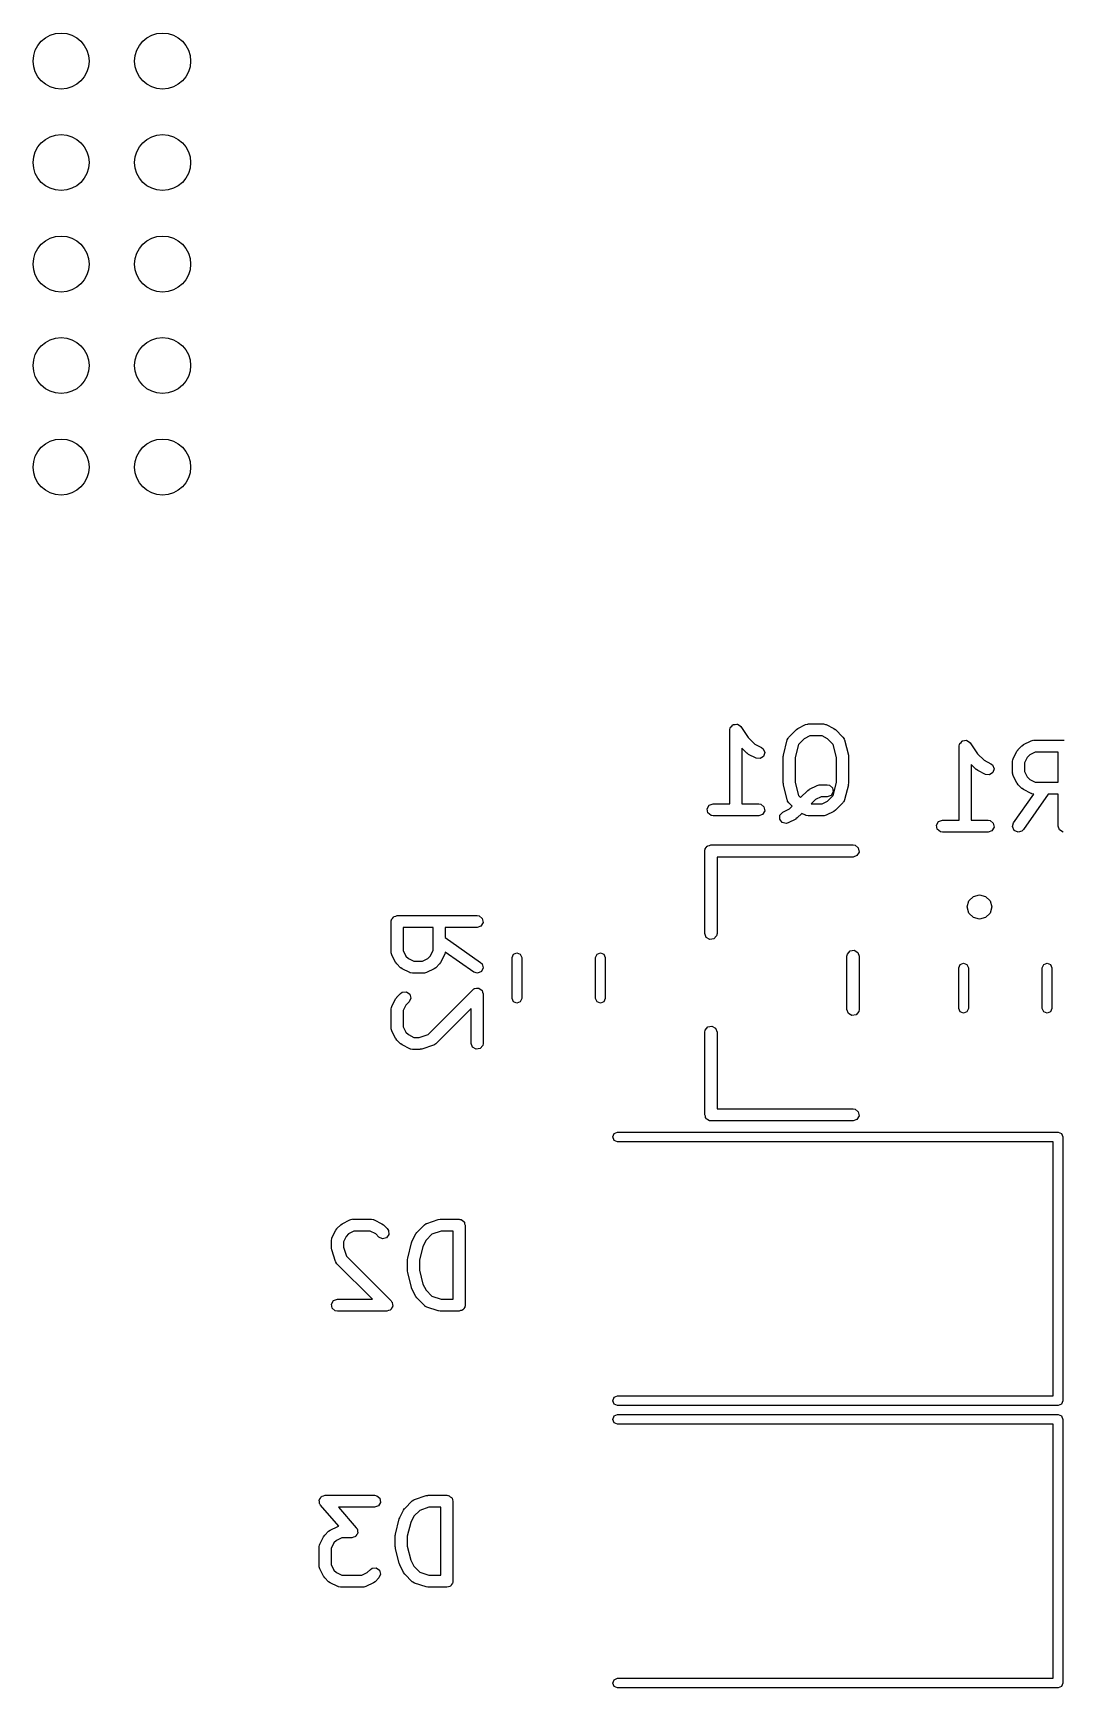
# Model space of a CAD drawing. Extents: x -4.4 to 79.2, y -59.9 to -10.8.
# Drawn here: x 15.78 to 28.66, y -35.98 to -15.27 of the extents above; entities that cross this region are included whole.
import ezdxf

# ---------------------------------------------------------------- set-up
doc = ezdxf.new("R2010")
doc.units = 0
doc.layers.add('BLACK', color=7, linetype='CONTINUOUS')

msp = doc.modelspace()

# ---------------------------------------------------------------- linework, layer by layer
at = {"layer": 'BLACK', "linetype": 'CONTINUOUS'}
for p, q in [((24.49639, -23.991219), (24.500913, -23.965567)), ((24.49639, -24.916219), (24.49639, -23.991219)), ((24.500913, -23.965567), (24.503684, -23.962263)), ((24.503684, -23.962263), (24.504159, -23.957977)), ((24.504159, -23.957977), (24.519897, -23.942942)), ((24.519897, -23.942942), (24.53389, -23.926267)), ((24.53389, -23.926267), (24.538137, -23.925518)), ((24.538137, -23.925518), (24.541256, -23.922539)), ((24.541256, -23.922539), (24.562976, -23.921138)), ((24.562976, -23.921138), (24.584414, -23.917358)), ((24.584414, -23.917358), (24.588149, -23.919514)), ((24.588149, -23.919514), (24.592452, -23.919237)), ((24.592452, -23.919237), (24.609993, -23.932126)), ((24.609993, -23.932126), (24.628843, -23.94301)), ((24.628843, -23.94301), (24.630317, -23.947061)), ((24.630317, -23.947061), (24.633794, -23.949616)), ((24.633794, -23.949616), (24.724912, -24.086294)), ((25.232643, -24.081043), (25.327881, -23.985805)), ((25.327881, -23.985805), (25.346249, -23.972942)), ((25.346249, -23.972942), (25.347373, -23.971756)), ((25.347373, -23.971756), (25.442611, -23.924137)), ((25.442611, -23.924137), (25.467577, -23.916711)), ((25.467577, -23.916711), (25.471938, -23.917752)), ((25.471938, -23.917752), (25.476152, -23.916219)), ((25.476152, -23.916219), (25.666628, -23.916219)), ((25.666628, -23.916219), (25.69228, -23.920742)), ((25.69228, -23.920742), (25.695715, -23.923624)), ((25.695715, -23.923624), (25.700169, -23.924137)), ((25.700169, -23.924137), (25.795407, -23.971756)), ((25.795407, -23.971756), (25.813417, -23.985114)), ((25.813417, -23.985114), (25.814899, -23.985805)), ((25.814899, -23.985805), (25.910137, -24.081043)), ((24.708833, -24.282347), (24.64639, -24.219904)), ((24.64639, -24.219904), (24.64639, -24.916219)), ((24.724912, -24.086294), (24.806293, -24.167675)), ((24.806293, -24.167675), (24.890645, -24.209851)), ((24.890645, -24.209851), (24.911566, -24.225368)), ((24.911566, -24.225368), (24.931969, -24.272439)), ((25.165296, -24.306362), (25.212915, -24.115886)), ((25.212915, -24.115886), (25.223525, -24.092097)), ((25.223525, -24.092097), (25.229515, -24.08775)), ((25.229515, -24.08775), (25.232643, -24.081043)), ((25.353398, -24.172419), (25.313057, -24.333786)), ((25.425341, -24.100477), (25.353398, -24.172419)), ((25.493857, -24.066219), (25.425341, -24.100477)), ((25.648923, -24.066219), (25.493857, -24.066219)), ((25.717439, -24.100477), (25.648923, -24.066219)), ((25.789381, -24.172419), (25.717439, -24.100477)), ((25.829723, -24.333786), (25.789381, -24.172419)), ((25.910137, -24.081043), (25.925078, -24.10238)), ((25.925078, -24.10238), (25.925723, -24.109753)), ((25.925723, -24.109753), (25.929865, -24.115886)), ((25.929865, -24.115886), (25.977484, -24.306362)), ((27.364999, -24.194419), (27.369522, -24.168767)), ((27.364999, -25.119419), (27.364999, -24.194419)), ((27.369522, -24.168767), (27.372293, -24.165463)), ((27.372293, -24.165463), (27.372768, -24.161177)), ((27.372768, -24.161177), (27.388506, -24.146142)), ((27.388506, -24.146142), (27.402499, -24.129467)), ((27.402499, -24.129467), (27.406746, -24.128718)), ((27.406746, -24.128718), (27.409865, -24.125739)), ((27.409865, -24.125739), (27.431585, -24.124338)), ((27.431585, -24.124338), (27.453023, -24.120558)), ((27.453023, -24.120558), (27.456758, -24.122714)), ((27.456758, -24.122714), (27.461061, -24.122437)), ((27.461061, -24.122437), (27.478602, -24.135326)), ((27.478602, -24.135326), (27.497452, -24.14621)), ((27.497452, -24.14621), (27.498926, -24.150261)), ((27.498926, -24.150261), (27.502403, -24.152816)), ((27.502403, -24.152816), (27.593521, -24.289494)), ((28.101252, -24.236624), (28.148871, -24.189005)), ((28.148871, -24.189005), (28.167237, -24.176145)), ((28.167237, -24.176145), (28.168363, -24.174956)), ((28.168363, -24.174956), (28.263601, -24.127337)), ((28.263601, -24.127337), (28.288567, -24.119911)), ((28.288567, -24.119911), (28.292928, -24.120952)), ((28.292928, -24.120952), (28.297142, -24.119419)), ((28.297142, -24.119419), (28.678094, -24.119419)), ((24.710314, -24.283037), (24.708833, -24.282347)), ((24.728325, -24.296396), (24.710314, -24.283037)), ((24.823563, -24.344015), (24.728325, -24.296396)), ((24.874529, -24.34988), (24.823563, -24.344015)), ((24.917342, -24.321614), (24.874529, -24.34988)), ((24.931969, -24.272439), (24.917342, -24.321614)), ((25.163057, -24.324552), (25.165656, -24.30981)), ((25.163057, -24.657885), (25.163057, -24.324552)), ((25.165656, -24.30981), (25.165296, -24.306362)), ((25.313057, -24.333786), (25.313057, -24.648651)), ((25.829723, -24.648651), (25.829723, -24.333786)), ((25.977484, -24.306362), (25.978537, -24.321294)), ((25.978537, -24.321294), (25.979723, -24.324552)), ((25.979723, -24.324552), (25.979723, -24.657885)), ((27.577442, -24.485547), (27.514999, -24.423104)), ((27.514999, -24.423104), (27.514999, -25.119419)), ((27.593521, -24.289494), (27.674902, -24.370875)), ((27.674902, -24.370875), (27.759254, -24.413051)), ((27.759254, -24.413051), (27.780175, -24.428568)), ((27.780175, -24.428568), (27.800578, -24.475639)), ((28.031666, -24.384895), (28.036189, -24.359243)), ((28.031666, -24.527752), (28.031666, -24.384895)), ((28.036189, -24.359243), (28.039071, -24.355807)), ((28.039071, -24.355807), (28.039584, -24.351354)), ((28.039584, -24.351354), (28.087203, -24.256116)), ((28.087203, -24.256116), (28.100561, -24.238105)), ((28.100561, -24.238105), (28.101252, -24.236624)), ((28.215924, -24.334084), (28.181666, -24.4026)), ((28.181666, -24.4026), (28.181666, -24.510047)), ((28.246331, -24.303677), (28.215924, -24.334084)), ((28.314847, -24.269419), (28.246331, -24.303677)), ((28.603094, -24.269419), (28.314847, -24.269419)), ((28.603094, -24.643228), (28.603094, -24.269419)), ((27.578923, -24.486237), (27.577442, -24.485547)), ((27.596934, -24.499596), (27.578923, -24.486237)), ((27.692172, -24.547215), (27.596934, -24.499596)), ((27.743138, -24.55308), (27.692172, -24.547215)), ((27.785951, -24.524814), (27.743138, -24.55308)), ((27.800578, -24.475639), (27.785951, -24.524814)), ((28.033199, -24.531965), (28.031666, -24.527752)), ((28.032158, -24.536326), (28.033199, -24.531965)), ((28.039584, -24.561293), (28.032158, -24.536326)), ((28.087203, -24.656531), (28.039584, -24.561293)), ((28.181666, -24.510047), (28.215924, -24.578563)), ((28.215924, -24.578563), (28.246331, -24.60897)), ((28.246331, -24.60897), (28.314847, -24.643228)), ((25.164242, -24.661142), (25.163057, -24.657885)), ((25.165296, -24.676075), (25.164242, -24.661142)), ((25.212915, -24.866551), (25.165296, -24.676075)), ((25.313057, -24.648651), (25.353398, -24.810017)), ((25.353398, -24.810017), (25.380914, -24.837533)), ((25.380914, -24.837533), (25.470738, -24.747709)), ((25.470738, -24.747709), (25.489104, -24.734849)), ((25.489104, -24.734849), (25.49023, -24.73366)), ((25.49023, -24.73366), (25.585468, -24.686041)), ((25.636714, -24.828123), (25.568198, -24.86238)), ((25.585468, -24.686041), (25.610434, -24.678615)), ((25.610434, -24.678615), (25.614795, -24.679656)), ((25.614795, -24.679656), (25.619009, -24.678123)), ((25.619009, -24.678123), (25.714247, -24.678123)), ((25.714247, -24.828123), (25.636714, -24.828123)), ((25.714247, -24.678123), (25.739899, -24.682646)), ((25.762456, -24.810576), (25.714247, -24.828123)), ((25.717438, -24.881961), (25.789381, -24.810017)), ((25.739899, -24.682646), (25.779199, -24.715623)), ((25.788108, -24.766147), (25.762456, -24.810576)), ((25.779199, -24.715623), (25.788108, -24.766147)), ((25.789381, -24.810017), (25.829723, -24.648651)), ((25.977484, -24.676075), (25.929865, -24.866551)), ((25.979723, -24.657885), (25.977123, -24.672626)), ((25.977123, -24.672626), (25.977484, -24.676075)), ((28.045224, -25.151409), (28.296081, -24.79304)), ((28.088392, -24.657656), (28.087203, -24.656531)), ((28.101252, -24.676023), (28.088392, -24.657656)), ((28.148871, -24.723642), (28.101252, -24.676023)), ((28.150352, -24.724333), (28.148871, -24.723642)), ((28.168363, -24.737691), (28.150352, -24.724333)), ((28.479048, -24.793228), (28.168108, -25.237429)), ((28.263601, -24.78531), (28.168363, -24.737691)), ((28.268054, -24.785822), (28.263601, -24.78531)), ((28.27149, -24.788705), (28.268054, -24.785822)), ((28.296081, -24.79304), (28.27149, -24.788705)), ((28.314847, -24.643228), (28.603094, -24.643228)), ((28.603094, -24.793228), (28.479048, -24.793228)), ((28.603094, -25.194419), (28.603094, -24.793228)), ((24.211815, -24.978195), (24.237467, -24.933766)), ((24.220724, -25.028719), (24.211815, -24.978195)), ((24.260024, -25.061696), (24.220724, -25.028719)), ((24.237467, -24.933766), (24.285676, -24.916219)), ((24.285676, -24.916219), (24.49639, -24.916219)), ((24.64639, -24.916219), (24.857104, -24.916219)), ((24.857104, -24.916219), (24.882756, -24.920742)), ((24.905313, -25.048672), (24.857104, -25.066219)), ((24.882756, -24.920742), (24.922056, -24.953719)), ((24.930965, -25.004243), (24.905313, -25.048672)), ((24.922056, -24.953719), (24.930965, -25.004243)), ((25.121625, -25.056629), (25.156897, -25.019375)), ((25.156897, -25.019375), (25.241249, -24.977199)), ((25.217057, -24.872683), (25.212915, -24.866551)), ((25.217702, -24.880057), (25.217057, -24.872683)), ((25.232643, -24.901394), (25.217702, -24.880057)), ((25.274848, -24.943599), (25.232643, -24.901394)), ((25.241249, -24.977199), (25.274848, -24.943599)), ((25.395723, -25.034857), (25.338709, -25.091871)), ((25.442611, -25.058301), (25.395723, -25.034857)), ((25.568198, -24.86238), (25.51436, -24.916219)), ((25.51436, -24.916219), (25.648923, -24.916219)), ((25.648923, -24.916219), (25.717438, -24.881961)), ((25.795407, -25.010682), (25.700169, -25.058301)), ((25.796532, -25.009492), (25.795407, -25.010682)), ((25.814899, -24.996633), (25.796532, -25.009492)), ((25.910138, -24.901393), (25.814899, -24.996633)), ((25.913265, -24.894685), (25.910138, -24.901393)), ((25.919255, -24.89034), (25.913265, -24.894685)), ((25.929865, -24.866551), (25.919255, -24.89034)), ((24.285676, -25.066219), (24.260024, -25.061696)), ((24.857104, -25.066219), (24.285676, -25.066219)), ((25.11855, -25.10784), (25.121625, -25.056629)), ((25.149114, -25.149045), (25.11855, -25.10784)), ((25.199012, -25.160965), (25.149114, -25.149045)), ((25.223979, -25.153539), (25.199012, -25.160965)), ((25.319217, -25.10592), (25.223979, -25.153539)), ((25.320342, -25.10473), (25.319217, -25.10592)), ((25.338709, -25.091871), (25.320342, -25.10473)), ((25.447064, -25.058813), (25.442611, -25.058301)), ((25.4505, -25.061696), (25.447064, -25.058813)), ((25.476152, -25.066219), (25.4505, -25.061696)), ((25.666628, -25.066219), (25.476152, -25.066219)), ((25.670841, -25.064685), (25.666628, -25.066219)), ((25.675202, -25.065727), (25.670841, -25.064685)), ((25.700169, -25.058301), (25.675202, -25.065727)), ((27.080424, -25.181395), (27.106076, -25.136966)), ((27.089333, -25.231919), (27.080424, -25.181395)), ((27.128633, -25.264896), (27.089333, -25.231919)), ((27.106076, -25.136966), (27.154285, -25.119419)), ((27.154285, -25.119419), (27.364999, -25.119419)), ((27.514999, -25.119419), (27.725713, -25.119419)), ((27.725713, -25.119419), (27.751365, -25.123942)), ((27.773922, -25.251872), (27.725713, -25.269419)), ((27.751365, -25.123942), (27.790665, -25.156919)), ((27.799574, -25.207443), (27.773922, -25.251872)), ((27.790665, -25.156919), (27.799574, -25.207443)), ((28.031953, -25.200966), (28.045224, -25.151409)), ((28.05364, -25.24746), (28.031953, -25.200966)), ((28.10014, -25.269135), (28.05364, -25.24746)), ((28.149693, -25.25585), (28.10014, -25.269135)), ((28.168108, -25.237429), (28.149693, -25.25585)), ((28.620641, -25.242628), (28.603094, -25.194419)), ((28.66507, -25.26828), (28.620641, -25.242628)), ((24.186795, -25.478938), (24.199522, -25.46377)), ((24.199522, -25.46377), (24.20942, -25.446627)), ((24.20942, -25.446627), (24.21588, -25.444275)), ((24.21588, -25.444275), (24.2203, -25.439009)), ((24.2203, -25.439009), (24.239794, -25.435571)), ((24.239794, -25.435571), (24.2584, -25.4288)), ((24.2584, -25.4288), (26.0364, -25.4288)), ((26.0364, -25.4288), (26.062462, -25.433395)), ((26.062462, -25.433395), (26.102391, -25.4669)), ((26.102391, -25.4669), (26.111442, -25.518232)), ((27.154285, -25.269419), (27.128633, -25.264896)), ((27.725713, -25.269419), (27.154285, -25.269419)), ((24.1822, -25.505), (24.183945, -25.495099)), ((24.1822, -26.53926), (24.1822, -25.505)), ((24.183358, -25.491768), (24.185049, -25.488838)), ((24.183945, -25.495099), (24.183358, -25.491768)), ((24.185049, -25.488838), (24.186795, -25.478938)), ((26.0364, -25.5812), (24.3346, -25.5812)), ((24.3346, -25.5812), (24.3346, -26.53926)), ((26.08538, -25.563373), (26.0364, -25.5812)), ((26.111442, -25.518232), (26.08538, -25.563373)), ((27.486317, -26.1298), (27.542099, -26.074018)), ((27.542099, -26.074018), (27.618299, -26.0536)), ((27.618299, -26.0536), (27.694499, -26.074018)), ((27.694499, -26.074018), (27.750281, -26.1298)), ((27.465899, -26.206), (27.486317, -26.1298)), ((27.486317, -26.2822), (27.465899, -26.206)), ((27.542099, -26.337982), (27.486317, -26.2822)), ((27.750281, -26.2822), (27.694499, -26.337982)), ((27.750281, -26.1298), (27.770699, -26.206)), ((27.770699, -26.206), (27.750281, -26.2822)), ((20.258619, -26.389105), (20.260336, -26.379363)), ((20.258619, -26.770057), (20.258619, -26.389105)), ((20.259758, -26.376081), (20.261424, -26.373195)), ((20.260336, -26.379363), (20.259758, -26.376081)), ((20.261424, -26.373195), (20.263142, -26.363453)), ((20.263142, -26.363453), (20.275667, -26.348525)), ((20.275667, -26.348525), (20.28541, -26.331652)), ((20.28541, -26.331652), (20.291768, -26.329337)), ((20.291768, -26.329337), (20.296119, -26.324153)), ((20.296119, -26.324153), (20.31531, -26.320768)), ((20.31531, -26.320768), (20.333619, -26.314105)), ((20.333619, -26.314105), (21.333619, -26.314105)), ((20.782428, -26.464105), (20.408619, -26.464105)), ((20.408619, -26.464105), (20.408619, -26.752352)), ((20.782428, -26.752352), (20.782428, -26.464105)), ((21.333619, -26.464105), (20.932428, -26.464105)), ((20.932428, -26.464105), (20.932428, -26.58815)), ((21.333619, -26.314105), (21.359271, -26.318628)), ((21.381828, -26.446558), (21.333619, -26.464105)), ((21.359271, -26.318628), (21.398571, -26.351605)), ((21.40748, -26.402129), (21.381828, -26.446558)), ((21.398571, -26.351605), (21.40748, -26.402129)), ((27.618299, -26.3584), (27.542099, -26.337982)), ((27.694499, -26.337982), (27.618299, -26.3584)), ((20.932428, -26.58815), (21.376629, -26.899091)), ((24.200027, -26.58824), (24.1822, -26.53926)), ((24.245168, -26.614302), (24.200027, -26.58824)), ((24.2965, -26.605251), (24.245168, -26.614302)), ((24.330005, -26.565322), (24.2965, -26.605251)), ((24.3346, -26.53926), (24.330005, -26.565322)), ((20.260152, -26.77427), (20.258619, -26.770057)), ((20.259111, -26.778631), (20.260152, -26.77427)), ((20.266537, -26.803598), (20.259111, -26.778631)), ((20.314156, -26.898836), (20.266537, -26.803598)), ((20.315345, -26.899961), (20.314156, -26.898836)), ((20.328205, -26.918328), (20.315345, -26.899961)), ((20.375824, -26.965947), (20.328205, -26.918328)), ((20.408619, -26.752352), (20.442877, -26.820868)), ((20.442877, -26.820868), (20.473284, -26.851275)), ((20.473284, -26.851275), (20.5418, -26.885533)), ((20.5418, -26.885533), (20.649247, -26.885533)), ((20.649247, -26.885533), (20.717763, -26.851275)), ((20.717763, -26.851275), (20.74817, -26.820868)), ((20.74817, -26.820868), (20.782428, -26.752352)), ((20.862842, -26.918328), (20.815223, -26.965947)), ((20.863533, -26.916846), (20.862842, -26.918328)), ((20.876891, -26.898836), (20.863533, -26.916846)), ((20.92451, -26.803598), (20.876891, -26.898836)), ((20.925022, -26.799144), (20.92451, -26.803598)), ((20.927905, -26.795709), (20.925022, -26.799144)), ((20.93224, -26.771117), (20.927905, -26.795709)), ((21.29061, -27.021976), (20.93224, -26.771117)), ((21.376629, -26.899091), (21.39505, -26.917507)), ((21.39505, -26.917507), (21.408335, -26.967059)), ((21.7709, -26.840275), (21.788474, -26.797849)), ((21.7709, -27.349723), (21.7709, -26.840275)), ((21.788474, -26.797849), (21.8309, -26.780275)), ((21.8309, -26.780275), (21.873326, -26.797849)), ((21.873326, -26.797849), (21.8909, -26.840275)), ((21.8909, -26.840275), (21.8909, -27.349723)), ((22.8159, -26.840275), (22.833474, -26.797849)), ((22.8159, -27.349723), (22.8159, -26.840275)), ((22.833474, -26.797849), (22.8759, -26.780275)), ((22.8759, -26.780275), (22.918326, -26.797849)), ((22.918326, -26.797849), (22.9359, -26.840275)), ((22.9359, -26.840275), (22.9359, -27.349723)), ((25.9602, -26.822739), (25.964795, -26.796677)), ((25.9602, -27.489261), (25.9602, -26.822739)), ((25.964795, -26.796677), (25.9983, -26.756748)), ((25.9983, -26.756748), (26.049632, -26.747697)), ((26.049632, -26.747697), (26.094773, -26.773759)), ((26.094773, -26.773759), (26.1126, -26.822739)), ((26.1126, -26.822739), (26.1126, -27.489261)), ((27.376474, -26.924849), (27.4189, -26.907275)), ((27.4189, -26.907275), (27.461326, -26.924849)), ((28.421474, -26.924849), (28.4639, -26.907275)), ((28.4639, -26.907275), (28.506326, -26.924849)), ((20.377305, -26.966638), (20.375824, -26.965947)), ((20.395316, -26.979996), (20.377305, -26.966638)), ((20.490554, -27.027615), (20.395316, -26.979996)), ((20.495007, -27.028127), (20.490554, -27.027615)), ((20.498443, -27.03101), (20.495007, -27.028127)), ((20.524095, -27.035533), (20.498443, -27.03101)), ((20.666952, -27.035533), (20.524095, -27.035533)), ((20.671165, -27.033999), (20.666952, -27.035533)), ((20.675526, -27.035041), (20.671165, -27.033999)), ((20.700493, -27.027615), (20.675526, -27.035041)), ((20.795731, -26.979996), (20.700493, -27.027615)), ((20.796856, -26.978806), (20.795731, -26.979996)), ((20.815223, -26.965947), (20.796856, -26.978806)), ((21.340166, -27.035246), (21.29061, -27.021976)), ((21.38666, -27.013559), (21.340166, -27.035246)), ((21.408335, -26.967059), (21.38666, -27.013559)), ((27.3589, -26.967275), (27.376474, -26.924849)), ((27.3589, -27.476723), (27.3589, -26.967275)), ((27.461326, -26.924849), (27.4789, -26.967275)), ((27.4789, -26.967275), (27.4789, -27.476723)), ((28.4039, -26.967275), (28.421474, -26.924849)), ((28.4039, -27.476723), (28.4039, -26.967275)), ((28.506326, -26.924849), (28.5239, -26.967275)), ((28.5239, -26.967275), (28.5239, -27.476723)), ((20.328205, -27.336072), (20.375824, -27.288453)), ((20.375824, -27.288453), (20.397161, -27.273513)), ((20.397161, -27.273513), (20.448268, -27.269042)), ((20.448268, -27.269042), (20.490294, -27.298468)), ((20.490294, -27.298468), (20.503571, -27.348023)), ((20.721676, -27.799742), (21.280586, -27.240834)), ((21.280586, -27.240834), (21.293998, -27.231441)), ((21.293998, -27.231441), (21.296119, -27.228915)), ((21.296119, -27.228915), (21.298108, -27.228564)), ((21.298108, -27.228564), (21.301923, -27.225893)), ((21.301923, -27.225893), (21.324416, -27.223925)), ((21.324416, -27.223925), (21.346643, -27.220006)), ((21.346643, -27.220006), (21.349613, -27.22172)), ((21.349613, -27.22172), (21.353031, -27.221422)), ((21.353031, -27.221422), (21.371526, -27.234372)), ((21.371526, -27.234372), (21.391072, -27.245658)), ((21.391072, -27.245658), (21.392244, -27.24888)), ((21.392244, -27.24888), (21.395056, -27.250849)), ((21.395056, -27.250849), (21.400898, -27.272655)), ((21.400898, -27.272655), (21.408619, -27.293867)), ((21.408619, -27.293867), (21.408619, -27.912914)), ((20.258619, -27.484343), (20.263142, -27.458691)), ((20.258619, -27.722438), (20.258619, -27.484343)), ((20.263142, -27.458691), (20.266024, -27.455255)), ((20.266024, -27.455255), (20.266537, -27.450802)), ((20.266537, -27.450802), (20.314156, -27.355564)), ((20.314156, -27.355564), (20.327514, -27.337553)), ((20.327514, -27.337553), (20.328205, -27.336072)), ((20.442877, -27.433532), (20.408619, -27.502048)), ((20.408619, -27.502048), (20.408619, -27.704733)), ((20.48189, -27.394519), (20.442877, -27.433532)), ((20.503571, -27.348023), (20.48189, -27.394519)), ((21.258619, -27.474932), (20.815223, -27.918328)), ((21.258619, -27.912914), (21.258619, -27.474932)), ((21.788474, -27.392149), (21.7709, -27.349723)), ((21.8309, -27.409723), (21.788474, -27.392149)), ((21.873326, -27.392149), (21.8309, -27.409723)), ((21.8909, -27.349723), (21.873326, -27.392149)), ((22.833474, -27.392149), (22.8159, -27.349723)), ((22.8759, -27.409723), (22.833474, -27.392149)), ((22.918326, -27.392149), (22.8759, -27.409723)), ((22.9359, -27.349723), (22.918326, -27.392149)), ((25.978027, -27.538241), (25.9602, -27.489261)), ((26.023168, -27.564303), (25.978027, -27.538241)), ((26.108005, -27.515323), (26.0745, -27.555252)), ((26.1126, -27.489261), (26.108005, -27.515323)), ((27.376474, -27.519149), (27.3589, -27.476723)), ((27.4189, -27.536723), (27.376474, -27.519149)), ((27.461326, -27.519149), (27.4189, -27.536723)), ((27.4789, -27.476723), (27.461326, -27.519149)), ((28.421474, -27.519149), (28.4039, -27.476723)), ((28.4639, -27.536723), (28.421474, -27.519149)), ((28.506326, -27.519149), (28.4639, -27.536723)), ((28.5239, -27.476723), (28.506326, -27.519149)), ((20.260152, -27.726651), (20.258619, -27.722438)), ((20.259111, -27.731012), (20.260152, -27.726651)), ((20.266537, -27.755979), (20.259111, -27.731012)), ((20.408619, -27.704733), (20.442877, -27.773249)), ((24.1822, -27.77274), (24.186795, -27.746678)), ((24.186795, -27.746678), (24.2203, -27.706749)), ((24.2203, -27.706749), (24.271632, -27.697698)), ((24.271632, -27.697698), (24.316773, -27.72376)), ((24.316773, -27.72376), (24.3346, -27.77274)), ((26.0745, -27.555252), (26.023168, -27.564303)), ((20.314156, -27.851217), (20.266537, -27.755979)), ((20.315345, -27.852342), (20.314156, -27.851217)), ((20.328205, -27.870709), (20.315345, -27.852342)), ((20.375824, -27.918328), (20.328205, -27.870709)), ((20.377305, -27.919019), (20.375824, -27.918328)), ((20.395316, -27.932377), (20.377305, -27.919019)), ((20.490554, -27.979996), (20.395316, -27.932377)), ((20.442877, -27.773249), (20.473284, -27.803656)), ((20.473284, -27.803656), (20.5418, -27.837914)), ((20.5418, -27.837914), (20.607163, -27.837914)), ((20.607163, -27.837914), (20.721676, -27.799742)), ((20.785907, -27.936446), (20.64305, -27.984065)), ((20.789419, -27.933658), (20.785907, -27.936446)), ((20.793886, -27.933268), (20.789419, -27.933658)), ((20.815223, -27.918328), (20.793886, -27.933268)), ((21.276166, -27.961123), (21.258619, -27.912914)), ((21.404096, -27.938566), (21.371119, -27.977866)), ((21.408619, -27.912914), (21.404096, -27.938566)), ((24.1822, -28.807), (24.1822, -27.77274)), ((24.3346, -27.77274), (24.3346, -28.7308)), ((20.495007, -27.980508), (20.490554, -27.979996)), ((20.498443, -27.983391), (20.495007, -27.980508)), ((20.524095, -27.987914), (20.498443, -27.983391)), ((20.619333, -27.987914), (20.524095, -27.987914)), ((20.620871, -27.987353), (20.619333, -27.987914)), ((20.64305, -27.984065), (20.620871, -27.987353)), ((21.320595, -27.986775), (21.276166, -27.961123)), ((21.371119, -27.977866), (21.320595, -27.986775)), ((24.3346, -28.7308), (26.0364, -28.7308)), ((26.0364, -28.7308), (26.062462, -28.735395)), ((26.062462, -28.735395), (26.102391, -28.7689)), ((26.102391, -28.7689), (26.111442, -28.820232)), ((24.188971, -28.825605), (24.1822, -28.807)), ((24.192409, -28.8451), (24.188971, -28.825605)), ((24.197675, -28.849519), (24.192409, -28.8451)), ((24.200027, -28.85598), (24.197675, -28.849519)), ((24.21717, -28.865877), (24.200027, -28.85598)), ((24.232338, -28.878605), (24.21717, -28.865877)), ((24.242238, -28.88035), (24.232338, -28.878605)), ((24.245168, -28.882042), (24.242238, -28.88035)), ((24.248499, -28.881454), (24.245168, -28.882042)), ((24.2584, -28.8832), (24.248499, -28.881454)), ((26.0364, -28.8832), (24.2584, -28.8832)), ((26.08538, -28.865373), (26.0364, -28.8832)), ((26.111442, -28.820232), (26.08538, -28.865373)), ((23.0305, -29.084), (23.048074, -29.041574)), ((23.048074, -29.126426), (23.0305, -29.084)), ((23.048074, -29.041574), (23.0905, -29.024)), ((23.0905, -29.144), (23.048074, -29.126426)), ((23.0905, -29.024), (28.6005, -29.024)), ((28.5405, -29.144), (23.0905, -29.144)), ((28.5405, -32.324), (28.5405, -29.144)), ((28.6005, -29.024), (28.642926, -29.041574)), ((28.642926, -29.041574), (28.6605, -29.084)), ((28.6605, -29.084), (28.6605, -32.384)), ((19.57898, -30.232505), (19.579671, -30.231024)), ((19.579671, -30.231024), (19.62729, -30.183405)), ((19.62729, -30.183405), (19.645656, -30.170545)), ((19.645656, -30.170545), (19.646782, -30.169356)), ((19.646782, -30.169356), (19.74202, -30.121737)), ((19.74202, -30.121737), (19.766986, -30.114311)), ((19.766986, -30.114311), (19.771347, -30.115352)), ((19.771347, -30.115352), (19.775561, -30.113819)), ((19.775561, -30.113819), (20.013656, -30.113819)), ((20.013656, -30.113819), (20.039308, -30.118342)), ((20.039308, -30.118342), (20.042743, -30.121224)), ((20.042743, -30.121224), (20.047197, -30.121737)), ((20.047197, -30.121737), (20.142435, -30.169356)), ((20.142435, -30.169356), (20.160445, -30.182714)), ((20.160445, -30.182714), (20.161927, -30.183405)), ((20.161927, -30.183405), (20.209546, -30.231024)), ((20.209546, -30.231024), (20.224486, -30.252361)), ((20.579671, -30.278643), (20.674909, -30.183405)), ((20.674909, -30.183405), (20.696246, -30.168464)), ((20.696246, -30.168464), (20.700714, -30.168073)), ((20.700714, -30.168073), (20.704225, -30.165287)), ((20.704225, -30.165287), (20.847081, -30.117668)), ((20.847081, -30.117668), (20.869261, -30.114378)), ((20.869261, -30.114378), (20.870799, -30.113819)), ((20.870799, -30.113819), (21.108894, -30.113819)), ((21.108894, -30.113819), (21.118635, -30.115536)), ((21.118635, -30.115536), (21.121918, -30.114958)), ((21.121918, -30.114958), (21.124803, -30.116624)), ((21.124803, -30.116624), (21.134546, -30.118342)), ((21.134546, -30.118342), (21.149473, -30.130867)), ((21.149473, -30.130867), (21.166347, -30.14061)), ((21.166347, -30.14061), (21.168661, -30.146968)), ((21.168661, -30.146968), (21.173846, -30.151319)), ((21.173846, -30.151319), (21.17723, -30.17051)), ((21.17723, -30.17051), (21.183894, -30.188819)), ((21.183894, -30.188819), (21.183894, -31.188819)), ((19.510085, -30.379295), (19.514608, -30.353643)), ((19.510085, -30.474533), (19.510085, -30.379295)), ((19.514608, -30.353643), (19.51749, -30.350207)), ((19.51749, -30.350207), (19.518003, -30.345754)), ((19.518003, -30.345754), (19.565622, -30.250516)), ((19.565622, -30.250516), (19.57898, -30.232505)), ((19.694343, -30.328484), (19.660085, -30.397)), ((19.660085, -30.397), (19.660085, -30.462362)), ((19.72475, -30.298077), (19.694343, -30.328484)), ((19.793266, -30.263819), (19.72475, -30.298077)), ((19.995951, -30.263819), (19.793266, -30.263819)), ((20.064467, -30.298077), (19.995951, -30.263819)), ((20.10348, -30.33709), (20.064467, -30.298077)), ((20.149976, -30.358771), (20.10348, -30.33709)), ((20.199531, -30.345494), (20.149976, -30.358771)), ((20.228957, -30.303468), (20.199531, -30.345494)), ((20.224486, -30.252361), (20.228957, -30.303468)), ((20.464705, -30.5992), (20.512324, -30.408724)), ((20.512324, -30.408724), (20.517596, -30.396901)), ((20.517596, -30.396901), (20.518003, -30.393373)), ((20.518003, -30.393373), (20.565622, -30.298135)), ((20.565622, -30.298135), (20.57898, -30.280124)), ((20.57898, -30.280124), (20.579671, -30.278643)), ((20.694343, -30.376103), (20.655849, -30.45309)), ((20.768456, -30.30199), (20.694343, -30.376103)), ((20.882969, -30.263819), (20.768456, -30.30199)), ((21.033894, -30.263819), (20.882969, -30.263819)), ((21.033894, -31.113819), (21.033894, -30.263819)), ((19.510645, -30.476071), (19.510085, -30.474533)), ((19.513934, -30.49825), (19.510645, -30.476071)), ((19.561553, -30.641107), (19.513934, -30.49825)), ((19.56434, -30.644619), (19.561553, -30.641107)), ((19.564731, -30.649086), (19.56434, -30.644619)), ((19.660085, -30.462362), (19.698256, -30.576876)), ((19.698256, -30.576876), (20.257165, -31.135786)), ((20.462466, -30.61739), (20.465065, -30.602648)), ((20.462466, -30.760247), (20.462466, -30.61739)), ((20.465065, -30.602648), (20.464705, -30.5992)), ((20.655849, -30.45309), (20.612466, -30.626624)), ((20.612466, -30.626624), (20.612466, -30.751013)), ((19.579671, -30.670423), (19.564731, -30.649086)), ((20.023066, -31.113819), (19.579671, -30.670423)), ((20.463651, -30.763504), (20.462466, -30.760247)), ((20.464705, -30.778437), (20.463651, -30.763504)), ((20.512324, -30.968913), (20.464705, -30.778437)), ((20.612466, -30.751013), (20.655849, -30.924547)), ((20.514312, -30.971857), (20.512324, -30.968913)), ((20.518003, -30.984264), (20.514312, -30.971857)), ((20.565622, -31.079502), (20.518003, -30.984264)), ((20.655849, -30.924547), (20.694343, -31.001534)), ((20.694343, -31.001534), (20.768456, -31.075648)), ((19.511224, -31.175795), (19.536876, -31.131366)), ((19.520133, -31.226319), (19.511224, -31.175795)), ((19.559433, -31.259296), (19.520133, -31.226319)), ((19.536876, -31.131366), (19.585085, -31.113819)), ((19.585085, -31.263819), (19.559433, -31.259296)), ((19.585085, -31.113819), (20.023066, -31.113819)), ((20.204132, -31.263819), (19.585085, -31.263819)), ((20.225343, -31.256098), (20.204132, -31.263819)), ((20.24715, -31.250256), (20.225343, -31.256098)), ((20.249118, -31.247444), (20.24715, -31.250256)), ((20.252341, -31.246272), (20.249118, -31.247444)), ((20.263626, -31.226726), (20.252341, -31.246272)), ((20.257165, -31.135786), (20.266557, -31.149198)), ((20.276577, -31.208231), (20.263626, -31.226726)), ((20.266557, -31.149198), (20.269084, -31.151319)), ((20.269084, -31.151319), (20.269434, -31.153308)), ((20.269434, -31.153308), (20.272106, -31.157123)), ((20.272106, -31.157123), (20.274073, -31.179616)), ((20.274073, -31.179616), (20.277993, -31.201843)), ((20.277993, -31.201843), (20.276278, -31.204813)), ((20.276278, -31.204813), (20.276577, -31.208231)), ((20.566808, -31.080625), (20.565622, -31.079502)), ((20.579671, -31.098994), (20.566808, -31.080625)), ((20.674909, -31.194233), (20.579671, -31.098994)), ((20.678973, -31.196128), (20.674909, -31.194233)), ((20.68132, -31.199948), (20.678973, -31.196128)), ((20.704225, -31.212351), (20.68132, -31.199948)), ((20.847081, -31.25997), (20.704225, -31.212351)), ((20.768456, -31.075648), (20.882969, -31.113819)), ((20.848716, -31.259925), (20.847081, -31.25997)), ((20.870799, -31.263819), (20.848716, -31.259925)), ((21.108894, -31.263819), (20.870799, -31.263819)), ((20.882969, -31.113819), (21.033894, -31.113819)), ((21.127202, -31.257155), (21.108894, -31.263819)), ((21.146394, -31.253771), (21.127202, -31.257155)), ((21.150744, -31.248586), (21.146394, -31.253771)), ((21.157103, -31.246272), (21.150744, -31.248586)), ((21.166845, -31.229398), (21.157103, -31.246272)), ((21.179371, -31.214471), (21.166845, -31.229398)), ((21.181088, -31.204728), (21.179371, -31.214471)), ((21.182755, -31.201843), (21.181088, -31.204728)), ((21.183894, -31.188819), (21.182176, -31.19856)), ((21.182176, -31.19856), (21.182755, -31.201843)), ((23.0305, -32.384), (23.048074, -32.341574)), ((23.048074, -32.426426), (23.0305, -32.384)), ((23.048074, -32.341574), (23.0905, -32.324)), ((23.0905, -32.444), (23.048074, -32.426426)), ((23.0905, -32.324), (28.5405, -32.324)), ((28.6005, -32.444), (23.0905, -32.444)), ((28.642926, -32.426426), (28.6005, -32.444)), ((28.6605, -32.384), (28.642926, -32.426426)), ((23.0305, -32.618), (23.048074, -32.575574)), ((23.048074, -32.660426), (23.0305, -32.618)), ((23.048074, -32.575574), (23.0905, -32.558)), ((23.0905, -32.678), (23.048074, -32.660426)), ((23.0905, -32.558), (28.6005, -32.558)), ((28.5405, -32.678), (23.0905, -32.678)), ((28.5405, -35.858), (28.5405, -32.678)), ((28.6005, -32.558), (28.642926, -32.575574)), ((28.642926, -32.575574), (28.6605, -32.618)), ((28.6605, -32.618), (28.6605, -35.918)), ((19.358824, -33.630195), (19.361815, -33.625013)), ((19.362335, -33.650108), (19.358824, -33.630195)), ((19.361692, -33.619032), (19.374365, -33.603277)), ((19.361815, -33.625013), (19.361692, -33.619032)), ((19.362754, -33.670323), (19.362335, -33.650108)), ((19.367193, -33.677656), (19.362754, -33.670323)), ((19.367733, -33.680719), (19.367193, -33.677656)), ((19.370402, -33.682958), (19.367733, -33.680719)), ((19.376242, -33.692607), (19.370402, -33.682958)), ((19.374365, -33.603277), (19.384476, -33.585766)), ((19.603937, -33.95283), (19.376242, -33.692607)), ((19.384476, -33.585766), (19.390098, -33.583719)), ((19.390098, -33.583719), (19.393849, -33.579057)), ((19.393849, -33.579057), (19.413685, -33.575134)), ((19.413685, -33.575134), (19.432685, -33.568219)), ((19.432685, -33.568219), (20.051732, -33.568219)), ((20.051732, -33.718219), (19.597967, -33.718219)), ((19.597967, -33.718219), (19.822461, -33.974783)), ((20.051732, -33.568219), (20.077384, -33.572742)), ((20.099941, -33.700672), (20.051732, -33.718219)), ((20.077384, -33.572742), (20.116684, -33.605719)), ((20.125593, -33.656243), (20.099941, -33.700672)), ((20.116684, -33.605719), (20.125593, -33.656243)), ((20.413222, -33.752535), (20.42658, -33.734524)), ((20.42658, -33.734524), (20.427271, -33.733043)), ((20.427271, -33.733043), (20.522509, -33.637805)), ((20.522509, -33.637805), (20.543846, -33.622864)), ((20.543846, -33.622864), (20.548314, -33.622473)), ((20.548314, -33.622473), (20.551825, -33.619687)), ((20.551825, -33.619687), (20.694681, -33.572068)), ((20.730569, -33.718219), (20.616056, -33.75639)), ((20.694681, -33.572068), (20.716861, -33.568778)), ((20.716861, -33.568778), (20.718399, -33.568219)), ((20.718399, -33.568219), (20.956494, -33.568219)), ((20.881494, -33.718219), (20.730569, -33.718219)), ((20.881494, -34.568219), (20.881494, -33.718219)), ((20.956494, -33.568219), (20.966235, -33.569936)), ((20.966235, -33.569936), (20.969518, -33.569358)), ((20.969518, -33.569358), (20.972403, -33.571024)), ((20.972403, -33.571024), (20.982146, -33.572742)), ((20.982146, -33.572742), (20.997073, -33.585267)), ((20.997073, -33.585267), (21.013947, -33.59501)), ((21.013947, -33.59501), (21.016261, -33.601368)), ((21.016261, -33.601368), (21.021446, -33.605719)), ((21.021446, -33.605719), (21.02483, -33.62491)), ((21.02483, -33.62491), (21.031494, -33.643219)), ((21.031494, -33.643219), (21.031494, -34.643219)), ((19.494382, -34.004708), (19.58962, -33.957089)), ((19.58962, -33.957089), (19.603937, -33.95283)), ((20.312305, -34.0536), (20.359924, -33.863124)), ((20.359924, -33.863124), (20.365196, -33.851301)), ((20.365196, -33.851301), (20.365603, -33.847773)), ((20.365603, -33.847773), (20.413222, -33.752535)), ((20.503449, -33.90749), (20.460066, -34.081024)), ((20.541943, -33.830503), (20.503449, -33.90749)), ((20.616056, -33.75639), (20.541943, -33.830503)), ((19.365603, -34.181106), (19.413222, -34.085868)), ((19.413222, -34.085868), (19.42658, -34.067857)), ((19.42658, -34.067857), (19.427271, -34.066376)), ((19.427271, -34.066376), (19.47489, -34.018757)), ((19.47489, -34.018757), (19.493256, -34.005897)), ((19.493256, -34.005897), (19.494382, -34.004708)), ((19.541943, -34.163836), (19.507685, -34.232352)), ((19.57235, -34.133429), (19.541943, -34.163836)), ((19.640866, -34.099171), (19.57235, -34.133429)), ((19.766018, -34.099171), (19.640866, -34.099171)), ((19.785017, -34.092255), (19.766018, -34.099171)), ((19.804854, -34.088333), (19.785017, -34.092255)), ((19.808604, -34.08367), (19.804854, -34.088333)), ((19.814227, -34.081624), (19.808604, -34.08367)), ((19.824336, -34.064114), (19.814227, -34.081624)), ((19.822461, -33.974783), (19.8283, -33.984431)), ((19.837011, -34.048359), (19.824336, -34.064114)), ((19.8283, -33.984431), (19.83097, -33.986671)), ((19.83097, -33.986671), (19.831509, -33.989733)), ((19.831509, -33.989733), (19.835949, -33.997067)), ((19.835949, -33.997067), (19.836367, -34.017281)), ((19.836367, -34.017281), (19.839879, -34.037195)), ((19.839879, -34.037195), (19.836887, -34.042376)), ((19.836887, -34.042376), (19.837011, -34.048359)), ((20.310066, -34.07179), (20.312665, -34.057048)), ((20.310066, -34.214647), (20.310066, -34.07179)), ((20.312665, -34.057048), (20.312305, -34.0536)), ((20.460066, -34.081024), (20.460066, -34.205413)), ((19.357685, -34.214647), (19.362208, -34.188995)), ((19.357685, -34.452742), (19.357685, -34.214647)), ((19.362208, -34.188995), (19.36509, -34.185559)), ((19.36509, -34.185559), (19.365603, -34.181106)), ((19.507685, -34.232352), (19.507685, -34.435037)), ((20.311251, -34.217904), (20.310066, -34.214647)), ((20.312305, -34.232837), (20.311251, -34.217904)), ((20.359924, -34.423313), (20.312305, -34.232837)), ((20.460066, -34.205413), (20.503449, -34.378947)), ((19.359218, -34.456955), (19.357685, -34.452742)), ((19.358177, -34.461316), (19.359218, -34.456955)), ((19.365603, -34.486283), (19.358177, -34.461316)), ((19.413222, -34.581521), (19.365603, -34.486283)), ((19.507685, -34.435037), (19.541943, -34.503553)), ((19.541943, -34.503553), (19.57235, -34.533961)), ((19.57235, -34.533961), (19.640866, -34.568219)), ((19.640866, -34.568219), (19.89117, -34.568219)), ((19.89117, -34.568219), (19.959685, -34.533961)), ((19.959685, -34.533961), (19.998698, -34.494948)), ((19.998698, -34.494948), (20.020035, -34.480007)), ((20.020035, -34.480007), (20.071143, -34.475535)), ((20.071143, -34.475535), (20.113168, -34.504961)), ((20.126446, -34.554516), (20.104765, -34.601013)), ((20.113168, -34.504961), (20.126446, -34.554516)), ((20.361912, -34.426257), (20.359924, -34.423313)), ((20.365603, -34.438664), (20.361912, -34.426257)), ((20.413222, -34.533902), (20.365603, -34.438664)), ((20.414408, -34.535025), (20.413222, -34.533902)), ((20.427271, -34.553394), (20.414408, -34.535025)), ((20.522509, -34.648633), (20.427271, -34.553394)), ((20.503449, -34.378947), (20.541943, -34.455934)), ((20.541943, -34.455934), (20.616056, -34.530048)), ((20.616056, -34.530048), (20.730569, -34.568219)), ((20.730569, -34.568219), (20.881494, -34.568219)), ((19.41441, -34.582646), (19.413222, -34.581521)), ((19.42727, -34.601012), (19.41441, -34.582646)), ((19.474889, -34.648632), (19.42727, -34.601012)), ((19.47637, -34.649322), (19.474889, -34.648632)), ((19.494382, -34.662682), (19.47637, -34.649322)), ((19.58962, -34.710301), (19.494382, -34.662682)), ((19.594073, -34.710813), (19.58962, -34.710301)), ((19.597509, -34.713696), (19.594073, -34.710813)), ((19.623161, -34.718219), (19.597509, -34.713696)), ((19.908875, -34.718219), (19.623161, -34.718219)), ((19.913088, -34.716685), (19.908875, -34.718219)), ((19.917449, -34.717727), (19.913088, -34.716685)), ((19.942416, -34.710301), (19.917449, -34.717727)), ((20.037654, -34.662682), (19.942416, -34.710301)), ((20.038778, -34.661494), (20.037654, -34.662682)), ((20.057147, -34.648632), (20.038778, -34.661494)), ((20.104765, -34.601013), (20.057147, -34.648632)), ((20.526573, -34.650528), (20.522509, -34.648633)), ((20.52892, -34.654348), (20.526573, -34.650528)), ((20.551825, -34.666751), (20.52892, -34.654348)), ((20.694681, -34.71437), (20.551825, -34.666751)), ((20.696316, -34.714325), (20.694681, -34.71437)), ((20.718399, -34.718219), (20.696316, -34.714325)), ((20.956494, -34.718219), (20.718399, -34.718219)), ((20.974802, -34.711555), (20.956494, -34.718219)), ((20.993994, -34.708171), (20.974802, -34.711555)), ((20.998344, -34.702986), (20.993994, -34.708171)), ((21.004703, -34.700672), (20.998344, -34.702986)), ((21.014445, -34.683798), (21.004703, -34.700672)), ((21.026971, -34.668871), (21.014445, -34.683798)), ((21.028688, -34.659128), (21.026971, -34.668871)), ((21.030355, -34.656243), (21.028688, -34.659128)), ((21.031494, -34.643219), (21.029776, -34.65296)), ((21.029776, -34.65296), (21.030355, -34.656243)), ((23.0305, -35.918), (23.048074, -35.875574)), ((23.048074, -35.960426), (23.0305, -35.918)), ((23.048074, -35.875574), (23.0905, -35.858)), ((23.0905, -35.978), (23.048074, -35.960426)), ((23.0905, -35.858), (28.5405, -35.858)), ((28.6005, -35.978), (23.0905, -35.978)), ((28.642926, -35.960426), (28.6005, -35.978)), ((28.6605, -35.918), (28.642926, -35.960426))]:
    msp.add_line(p, q, dxfattribs=at)
at = {"layer": 'BLACK'}
for centre in [(16.129, -15.621), (17.399, -15.621), (16.129, -16.891), (17.399, -16.891), (16.129, -18.161), (17.399, -18.161), (16.129, -19.431), (17.399, -19.431), (16.129, -20.701), (17.399, -20.701)]:
    msp.add_circle(centre, 0.35, dxfattribs=at)

doc.saveas('drawing.dxf')
